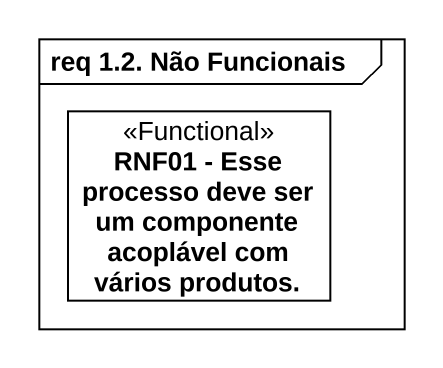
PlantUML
@startuml
mainframe req 1.2. Não Funcionais
hide circle
hide empty members
class "RNF01 - Esse processo deve ser um componente acoplável com vários produtos." as RNF01_Esse_processo_deve <<Functional>>
@enduml
